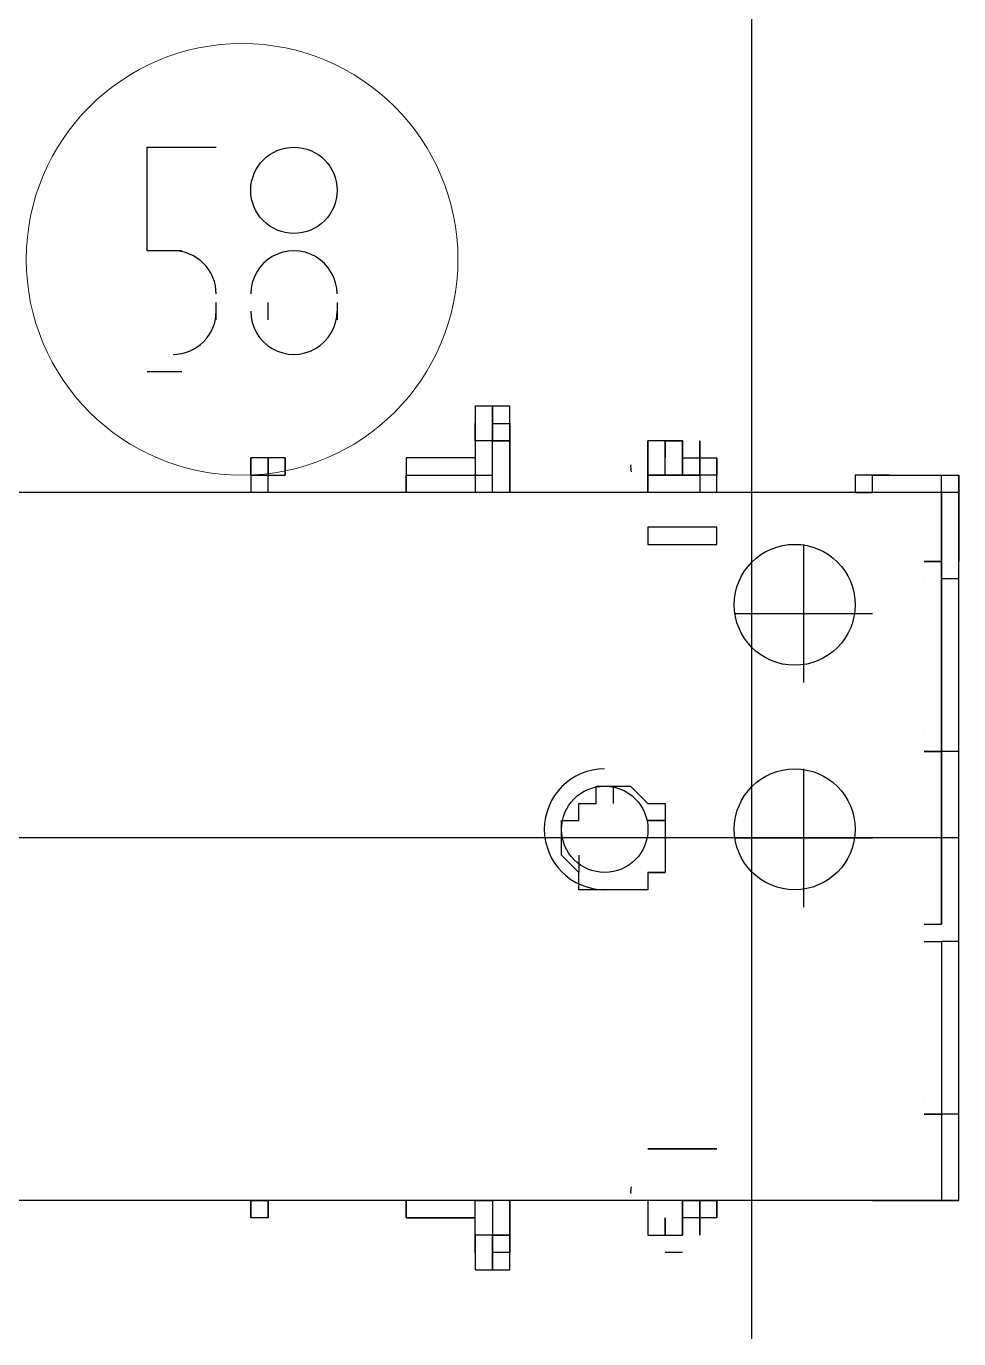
# Model space of a CAD drawing. Header units: metres. Extents: x -941 to 1333, y -28 to 1490.
# Drawn here: x 833.625 to 834.75, y 361.397 to 362.98 of the extents above; entities that cross this region are included whole.
import ezdxf

# ---------------------------------------------------------------- set-up
doc = ezdxf.new("R2010")
doc.units = ezdxf.units.M

msp = doc.modelspace()

# ---------------------------------------------------------------- linework, layer by layer
at = {"lineweight": 25}
for points in [[(834.49998, 363.27138), (834.49998, 361.39682)], [(834.18755, 362.50073), (834.20838, 362.50073), (834.20838, 362.4799), (834.20838, 362.50073), (834.20838, 362.52156), (834.18755, 362.52156), (834.18755, 362.50073), (834.18755, 362.4799), (834.18755, 362.50073), (834.18755, 362.52156), (834.16672, 362.52156), (834.16672, 362.50073), (834.16672, 362.4799), (834.16672, 362.50073)], [(834.16672, 362.52156), (834.16672, 362.52156)], [(834.20838, 362.52156), (834.20838, 362.52156)], [(834.16672, 362.50073), (834.16672, 362.50073)], [(834.16672, 362.50073), (834.16672, 362.50073)], [(834.16672, 362.50073), (834.16672, 362.50073)], [(834.18755, 362.50073), (834.18755, 362.50073)], [(834.18755, 362.50073), (834.18755, 362.50073)], [(834.20838, 362.50073), (834.20838, 362.50073)], [(834.20838, 362.50073), (834.20838, 362.50073)], [(834.16672, 362.4799), (834.16672, 362.4799)], [(834.18755, 362.41741), (834.18755, 362.4799), (834.20838, 362.4799), (834.18755, 362.4799), (834.16672, 362.4799), (834.16672, 362.41741)], [(834.16672, 362.4799), (834.16672, 362.4799)], [(834.16672, 362.4799), (834.16672, 362.4799)], [(834.18755, 362.4799), (834.18755, 362.4799)], [(834.18755, 362.4799), (834.18755, 362.4799)], [(834.20838, 362.4799), (834.20838, 362.4799)], [(834.20838, 362.41741), (834.20838, 362.4799), (834.20838, 362.41741)], [(834.20838, 362.4799), (834.20838, 362.4799)], [(834.37501, 362.41741), (834.37501, 362.43824), (834.43749, 362.43824), (834.41666, 362.43824), (834.41666, 362.45907), (834.41666, 362.43824), (834.41666, 362.45907), (834.41666, 362.4799), (834.41666, 362.45907), (834.43749, 362.45907), (834.43749, 362.43824), (834.43749, 362.45907), (834.43749, 362.43824), (834.43749, 362.41741)], [(834.37501, 362.4799), (834.37501, 362.4799)], [(834.39583, 362.43824), (834.39583, 362.4799), (834.39583, 362.45907), (834.39583, 362.4799), (834.41666, 362.4799), (834.37501, 362.4799), (834.37501, 362.43824), (834.37501, 362.4799)], [(834.37501, 362.4799), (834.37501, 362.4799)], [(834.37501, 362.4799), (834.37501, 362.4799)], [(834.39583, 362.4799), (834.39583, 362.4799)], [(834.39583, 362.4799), (834.39583, 362.4799)], [(834.41666, 362.4799), (834.41666, 362.4799)], [(834.41666, 362.4799), (834.41666, 362.4799)], [(834.41666, 362.4799), (834.41666, 362.4799)], [(833.89595, 362.45907), (833.89595, 362.43824), (833.93761, 362.43824), (833.93761, 362.45907), (833.93761, 362.43824), (833.93761, 362.45907), (833.89595, 362.45907), (833.89595, 362.43824), (833.89595, 362.41741)], [(833.89595, 362.45907), (833.89595, 362.43824), (833.89595, 362.45907)], [(833.89595, 362.45907), (833.89595, 362.45907)], [(833.91678, 362.41741), (833.91678, 362.43824), (833.91678, 362.45907), (833.91678, 362.43824), (833.91678, 362.45907), (833.91678, 362.43824), (833.91678, 362.45907)], [(833.93761, 362.45907), (833.93761, 362.45907)], [(833.93761, 362.45907), (833.93761, 362.45907)], [(834.16672, 362.45907), (834.10424, 362.45907), (834.08341, 362.45907), (834.08341, 362.43824), (834.10424, 362.43824), (834.16672, 362.43824), (834.18755, 362.43824)], [(834.08341, 362.45907), (834.08341, 362.45907)], [(834.10424, 362.45907), (834.10424, 362.45907)], [(834.14589, 362.45907), (834.14589, 362.45907)], [(834.16672, 362.45907), (834.16672, 362.45907)], [(834.39583, 362.45907), (834.39583, 362.45907)], [(834.39583, 362.45907), (834.39583, 362.45907)], [(834.39583, 362.45907), (834.39583, 362.45907)], [(834.41666, 362.45907), (834.41666, 362.45907)], [(834.41666, 362.45907), (834.41666, 362.45907)], [(834.41666, 362.45907), (834.41666, 362.45907)], [(834.45832, 362.41741), (834.45832, 362.43824), (834.45832, 362.45907), (834.45832, 362.43824), (834.43749, 362.43824), (834.43749, 362.45907), (834.45832, 362.45907), (834.45832, 362.43824)], [(834.43749, 362.45907), (834.43749, 362.45907)], [(834.45832, 362.45907), (834.45832, 362.43824), (834.45832, 362.45907)], [(834.45832, 362.45907), (834.45832, 362.45907)], [(834.45832, 362.45907), (834.45832, 362.45907)], [(834.6666, 362.43824), (834.62495, 362.43824), (834.62495, 362.41741), (834.64577, 362.41741), (834.64577, 362.43824), (834.74992, 362.43824), (834.74992, 362.41741), (834.74992, 362.43824), (834.74992, 362.41741), (832.72956, 362.41741)], [(833.89595, 362.43824), (833.89595, 362.43824)], [(833.89595, 362.43824), (833.89595, 362.43824)], [(833.93761, 362.43824), (833.93761, 362.43824)], [(834.08341, 362.41741), (834.08341, 362.43824), (834.08341, 362.41741)], [(834.08341, 362.43824), (834.08341, 362.43824)], [(834.08341, 362.43824), (834.08341, 362.43824)], [(834.16672, 362.43824), (834.16672, 362.43824)], [(834.20838, 362.43824), (834.20838, 362.43824)], [(834.37501, 362.41741), (834.37501, 362.43824), (834.37501, 362.41741)], [(834.37501, 362.43824), (834.37501, 362.43824)], [(834.41666, 362.43824), (834.37501, 362.43824)], [(834.41666, 362.43824), (834.41666, 362.43824)], [(834.43749, 362.43824), (834.43749, 362.43824)], [(834.45832, 362.43824), (834.45832, 362.43824)], [(834.45832, 362.43824), (834.45832, 362.43824)], [(834.64577, 362.43824), (834.64577, 362.43824)], [(834.6666, 362.43824), (834.6666, 362.43824)], [(834.70826, 361.8967), (834.72909, 361.8967), (834.72909, 362.10499), (834.72909, 362.3341), (834.72909, 362.41741), (834.72909, 362.43824)], [(834.74992, 362.43824), (834.74992, 362.43824)], [(834.74992, 362.43824), (834.74992, 362.43824)], [(833.66684, 362.41741), (833.66684, 362.41741)], [(833.72932, 362.41741), (833.66684, 362.41741)], [(833.72932, 362.41741), (833.72932, 362.41741)], [(834.27086, 362.41741), (834.27086, 362.41741)], [(834.31252, 362.41741), (834.27086, 362.41741)], [(834.31252, 362.41741), (834.31252, 362.41741)], [(834.37501, 362.41741), (834.37501, 362.41741)], [(834.6666, 362.41741), (834.6666, 362.41741)], [(834.70826, 361.87588), (834.72909, 361.87588), (834.72909, 361.66759), (834.72909, 361.56345), (834.74992, 361.56345), (834.74992, 362.41741), (834.72909, 362.41741), (834.72909, 362.3341), (834.72909, 362.10499), (834.72909, 361.8967)], [(834.74992, 362.41741), (834.74992, 362.41741)], [(834.74992, 362.41741), (834.74992, 362.41741)], [(834.74992, 362.41741), (834.74992, 362.41741)], [(834.74992, 362.41741), (834.74992, 362.41741)], [(834.74992, 362.41741), (834.74992, 362.3341)], [(834.74992, 362.41741), (834.74992, 362.41741)], [(834.37501, 362.37576), (834.37501, 362.37576)], [(834.43749, 362.37576), (834.37501, 362.37576), (834.37501, 362.35493), (834.43749, 362.35493)], [(834.43749, 362.37576), (834.43749, 362.37576)], [(834.43749, 362.37576), (834.43749, 362.37576)], [(834.43749, 362.35493), (834.43749, 362.35493)], [(834.43749, 362.35493), (834.43749, 362.35493)], [(834.56246, 362.35493), (834.56246, 362.1883)], [(834.72909, 362.35493), (834.72909, 362.35493)], [(834.72909, 362.35493), (834.72909, 362.35493)], [(834.72909, 362.35493), (834.72909, 362.35493)], [(834.72909, 362.35493), (834.72909, 362.35493)], [(834.72909, 362.35493), (834.72909, 362.35493)], [(834.70826, 362.3341), (834.70826, 362.3341)], [(834.70826, 362.3341), (834.70826, 362.3341)], [(834.70826, 362.3341), (834.70826, 362.3341)], [(834.70826, 362.3341), (834.70826, 362.3341)], [(834.72909, 362.3341), (834.72909, 362.3341)], [(834.72909, 362.3341), (834.72909, 362.3341)], [(834.72909, 362.3341), (834.72909, 362.3341)], [(834.72909, 362.3341), (834.72909, 362.3341)], [(834.72909, 362.3341), (834.72909, 362.3341)], [(834.72909, 362.3341), (834.72909, 362.3341)], [(834.72909, 362.3341), (834.72909, 362.3341)], [(834.72909, 362.3341), (834.72909, 362.3341)], [(834.72909, 362.3341), (834.72909, 362.3341)], [(834.72909, 362.3341), (834.72909, 362.3341)], [(834.72909, 362.3341), (834.72909, 362.3341)], [(834.72909, 362.3341), (834.72909, 362.3341)], [(834.72909, 362.3341), (834.72909, 362.3341)], [(834.74992, 362.3341), (834.74992, 362.3341)], [(834.74992, 362.3341), (834.74992, 362.3341)], [(834.74992, 362.3341), (834.74992, 362.3341)], [(834.74992, 362.3341), (834.74992, 362.3341)], [(834.74992, 362.3341), (834.74992, 362.3341)], [(834.74992, 362.3341), (834.74992, 362.3341)], [(834.74992, 362.3341), (834.74992, 362.3341)], [(834.70826, 362.31327), (834.70826, 362.31327)], [(834.72909, 362.31327), (834.72909, 362.31327)], [(834.72909, 362.31327), (834.72909, 362.31327)], [(834.72909, 362.31327), (834.72909, 362.31327)], [(834.72909, 362.31327), (834.72909, 362.31327)], [(834.72909, 362.31327), (834.72909, 362.31327)], [(834.72909, 362.31327), (834.72909, 362.31327)], [(834.72909, 362.31327), (834.72909, 362.31327)], [(834.74992, 362.12582), (834.74992, 362.31327), (834.72909, 362.31327)], [(834.74992, 362.31327), (834.74992, 362.31327)], [(834.74992, 362.31327), (834.74992, 362.31327)], [(834.74992, 362.31327), (834.74992, 362.31327)], [(834.74992, 362.31327), (834.74992, 362.31327)], [(834.74992, 362.31327), (834.74992, 362.31327)], [(834.47915, 362.27162), (834.64577, 362.27162)], [(834.70826, 362.12582), (834.70826, 362.12582)], [(834.70826, 362.12582), (834.70826, 362.12582)], [(834.72909, 362.12582), (834.72909, 362.12582)], [(834.72909, 362.12582), (834.72909, 362.12582)], [(834.72909, 362.12582), (834.72909, 362.12582)], [(834.72909, 362.12582), (834.72909, 362.12582)], [(834.72909, 362.12582), (834.72909, 362.12582)], [(834.72909, 362.12582), (834.72909, 362.12582)], [(834.72909, 362.12582), (834.72909, 362.12582)], [(834.74992, 362.12582), (834.74992, 362.12582)], [(834.74992, 362.12582), (834.74992, 362.12582)], [(834.74992, 362.12582), (834.74992, 362.12582)], [(834.74992, 362.12582), (834.74992, 362.12582)], [(834.74992, 362.12582), (834.74992, 362.12582)], [(834.70826, 362.10499), (834.70826, 362.10499)], [(834.70826, 362.10499), (834.70826, 362.10499)], [(834.70826, 362.10499), (834.70826, 362.10499)], [(834.70826, 362.10499), (834.70826, 362.10499)], [(834.72909, 362.10499), (834.72909, 362.10499)], [(834.72909, 362.10499), (834.72909, 362.10499)], [(834.72909, 362.10499), (834.72909, 362.10499)], [(834.72909, 362.10499), (834.72909, 362.10499)], [(834.72909, 362.10499), (834.72909, 362.10499)], [(834.72909, 362.10499), (834.72909, 362.10499)], [(834.72909, 362.10499), (834.72909, 362.10499)], [(834.72909, 362.10499), (834.72909, 362.10499)], [(834.72909, 362.10499), (834.72909, 362.10499)], [(834.72909, 362.10499), (834.72909, 362.10499)], [(834.72909, 362.10499), (834.72909, 362.10499)], [(834.72909, 362.10499), (834.72909, 362.10499)], [(834.74992, 361.8967), (834.74992, 362.10499), (834.72909, 362.10499)], [(834.74992, 362.10499), (834.74992, 362.10499)], [(834.74992, 362.10499), (834.74992, 362.10499)], [(834.74992, 362.10499), (834.74992, 362.10499)], [(834.74992, 362.10499), (834.74992, 362.10499)], [(834.74992, 362.10499), (834.74992, 362.10499)], [(834.74992, 362.10499), (834.74992, 362.10499)], [(834.56246, 362.08416), (834.56246, 361.91753)], [(834.72909, 362.08416), (834.72909, 362.08416)], [(834.72909, 362.08416), (834.72909, 362.08416)], [(834.72909, 362.08416), (834.72909, 362.08416)], [(834.72909, 362.08416), (834.72909, 362.08416)], [(834.72909, 362.08416), (834.72909, 362.08416)], [(834.33335, 362.06333), (834.33335, 362.06333)], [(834.33335, 362.06333), (834.33335, 362.06333)], [(834.33335, 362.0425), (834.33335, 362.06333)], [(834.33335, 362.06333), (834.33335, 362.06333)], [(834.33335, 362.06333), (834.33335, 362.06333)], [(834.33335, 362.06333), (834.33335, 362.06333)], [(834.33335, 362.06333), (834.33335, 362.06333)], [(834.33335, 362.06333), (834.33335, 362.06333)], [(834.33335, 362.06333), (834.33335, 362.06333)], [(834.33335, 362.06333), (834.33335, 362.06333)], [(834.33335, 362.06333), (834.33335, 362.06333)], [(834.33335, 362.0425), (834.33335, 362.0425)], [(834.33335, 362.0425), (834.33335, 362.0425)], [(834.29169, 362.02168), (834.29169, 362.02168)], [(834.29169, 362.02168), (834.29169, 362.02168)], [(834.29169, 362.02168), (834.29169, 362.02168)], [(834.29169, 362.02168), (834.29169, 362.02168)], [(834.29169, 362.02168), (834.29169, 362.02168)], [(834.29169, 362.02168), (834.29169, 362.02168)], [(834.39583, 362.02168), (834.39583, 362.02168)], [(834.39583, 362.02168), (834.39583, 362.02168)], [(834.39583, 362.02168), (834.39583, 362.02168)], [(834.39583, 362.02168), (834.39583, 362.02168)], [(834.74992, 362.00085), (832.70873, 362.00085)], [(834.39583, 362.00085), (834.39583, 362.00085)], [(834.47915, 362.00085), (834.64577, 362.00085)], [(834.29169, 361.98002), (834.29169, 361.95919)], [(834.29169, 361.95919), (834.29169, 361.95919)], [(834.29169, 361.95919), (834.29169, 361.95919)], [(834.29169, 361.95919), (834.29169, 361.95919)], [(834.29169, 361.95919), (834.29169, 361.95919)], [(834.29169, 361.95919), (834.29169, 361.95919)], [(834.39583, 361.95919), (834.39583, 361.95919)], [(834.39583, 361.95919), (834.39583, 361.95919)], [(834.39583, 361.95919), (834.39583, 361.95919)], [(834.39583, 361.95919), (834.39583, 361.95919)], [(834.33335, 361.93836), (834.33335, 361.93836)], [(834.33335, 361.93836), (834.33335, 361.93836)], [(834.33335, 361.93836), (834.33335, 361.93836)], [(834.33335, 361.93836), (834.33335, 361.93836)], [(834.33335, 361.93836), (834.33335, 361.93836)], [(834.33335, 361.93836), (834.33335, 361.93836)], [(834.33335, 361.93836), (834.33335, 361.93836)], [(834.33335, 361.93836), (834.33335, 361.93836)], [(834.70826, 361.8967), (834.70826, 361.8967)], [(834.70826, 361.8967), (834.70826, 361.8967)], [(834.70826, 361.8967), (834.70826, 361.8967)], [(834.70826, 361.8967), (834.70826, 361.8967)], [(834.72909, 361.8967), (834.72909, 361.8967)], [(834.72909, 361.8967), (834.72909, 361.8967)], [(834.72909, 361.8967), (834.72909, 361.8967)], [(834.72909, 361.8967), (834.72909, 361.8967)], [(834.72909, 361.8967), (834.72909, 361.8967)], [(834.72909, 361.8967), (834.72909, 361.8967)], [(834.72909, 361.8967), (834.72909, 361.8967)], [(834.72909, 361.8967), (834.72909, 361.8967)], [(834.72909, 361.8967), (834.72909, 361.8967)], [(834.72909, 361.8967), (834.72909, 361.8967)], [(834.72909, 361.8967), (834.72909, 361.8967)], [(834.72909, 361.8967), (834.72909, 361.8967)], [(834.72909, 361.8967), (834.72909, 361.8967)], [(834.72909, 361.8967), (834.72909, 361.8967)], [(834.72909, 361.8967), (834.72909, 361.8967)], [(834.72909, 361.8967), (834.72909, 361.8967)], [(834.72909, 361.8967), (834.72909, 361.8967)], [(834.74992, 361.8967), (834.74992, 361.8967)], [(834.74992, 361.8967), (834.74992, 361.8967)], [(834.74992, 361.8967), (834.74992, 361.8967)], [(834.74992, 361.8967), (834.74992, 361.8967)], [(834.74992, 361.8967), (834.74992, 361.8967)], [(834.74992, 361.8967), (834.74992, 361.8967)], [(834.70826, 361.87588), (834.70826, 361.87588)], [(834.72909, 361.87588), (834.72909, 361.87588)], [(834.72909, 361.87588), (834.72909, 361.87588)], [(834.72909, 361.87588), (834.72909, 361.87588)], [(834.72909, 361.87588), (834.72909, 361.87588)], [(834.72909, 361.87588), (834.72909, 361.87588)], [(834.72909, 361.87588), (834.72909, 361.87588)], [(834.72909, 361.87588), (834.72909, 361.87588)], [(834.74992, 361.68842), (834.74992, 361.87588), (834.72909, 361.87588), (834.72909, 361.66759), (834.72909, 361.56345)], [(834.74992, 361.87588), (834.74992, 361.87588)], [(834.74992, 361.87588), (834.74992, 361.87588)], [(834.74992, 361.87588), (834.74992, 361.87588)], [(834.74992, 361.87588), (834.74992, 361.87588)], [(834.74992, 361.87588), (834.74992, 361.87588)], [(834.72909, 361.85505), (834.72909, 361.85505)], [(834.74992, 361.85505), (834.74992, 361.85505)], [(834.64577, 361.56345), (834.74992, 361.56345), (832.72956, 361.56345), (832.72956, 361.73008)], [(834.70826, 361.68842), (834.70826, 361.68842)], [(834.70826, 361.68842), (834.70826, 361.68842)], [(834.72909, 361.68842), (834.72909, 361.68842)], [(834.72909, 361.68842), (834.72909, 361.68842)], [(834.72909, 361.68842), (834.72909, 361.68842)], [(834.72909, 361.68842), (834.72909, 361.68842)], [(834.72909, 361.68842), (834.72909, 361.68842)], [(834.72909, 361.68842), (834.72909, 361.68842)], [(834.72909, 361.68842), (834.72909, 361.68842)], [(834.74992, 361.68842), (834.74992, 361.68842)], [(834.74992, 361.68842), (834.74992, 361.68842)], [(834.74992, 361.68842), (834.74992, 361.68842)], [(834.74992, 361.68842), (834.74992, 361.68842)], [(834.70826, 361.66759), (834.70826, 361.66759)], [(834.70826, 361.66759), (834.70826, 361.66759)], [(834.70826, 361.66759), (834.70826, 361.66759)], [(834.70826, 361.66759), (834.70826, 361.66759)], [(834.72909, 361.66759), (834.72909, 361.66759)], [(834.72909, 361.66759), (834.72909, 361.66759)], [(834.72909, 361.66759), (834.72909, 361.66759)], [(834.72909, 361.66759), (834.72909, 361.66759)], [(834.72909, 361.66759), (834.72909, 361.66759)], [(834.72909, 361.66759), (834.72909, 361.66759)], [(834.72909, 361.66759), (834.72909, 361.66759)], [(834.72909, 361.66759), (834.72909, 361.66759)], [(834.72909, 361.66759), (834.72909, 361.66759)], [(834.72909, 361.66759), (834.72909, 361.66759)], [(834.74992, 361.56345), (834.74992, 361.66759), (834.72909, 361.66759)], [(834.74992, 361.66759), (834.74992, 361.66759)], [(834.74992, 361.66759), (834.74992, 361.66759)], [(834.74992, 361.66759), (834.74992, 361.66759)], [(834.74992, 361.66759), (834.74992, 361.66759)], [(834.74992, 361.66759), (834.74992, 361.66759)], [(834.74992, 361.66759), (834.74992, 361.66759)], [(834.74992, 361.66759), (834.74992, 361.66759)], [(834.72909, 361.64676), (834.72909, 361.64676)], [(834.72909, 361.64676), (834.72909, 361.64676)], [(834.72909, 361.64676), (834.72909, 361.64676)], [(834.72909, 361.64676), (834.72909, 361.64676)], [(834.72909, 361.64676), (834.72909, 361.64676)], [(834.72909, 361.64676), (834.72909, 361.64676)], [(834.37501, 361.62594), (834.37501, 361.62594)], [(834.43749, 361.62594), (834.37501, 361.62594), (834.45832, 361.62594), (834.37501, 361.62594)], [(834.37501, 361.62594), (834.37501, 361.62594)], [(834.37501, 361.62594), (834.37501, 361.62594)], [(834.43749, 361.62594), (834.43749, 361.62594)], [(834.43749, 361.62594), (834.43749, 361.62594)], [(834.45832, 361.62594), (834.45832, 361.62594)], [(833.72932, 361.56345), (833.66684, 361.56345)], [(833.66684, 361.56345), (833.66684, 361.56345)], [(833.72932, 361.56345), (833.72932, 361.56345)], [(833.91678, 361.54262), (833.91678, 361.56345), (833.91678, 361.54262), (833.91678, 361.56345), (833.91678, 361.54262), (833.89595, 361.54262), (833.89595, 361.56345), (833.89595, 361.54262), (833.89595, 361.56345), (833.91678, 361.56345)], [(833.89595, 361.56345), (833.89595, 361.56345)], [(833.91678, 361.56345), (833.91678, 361.56345)], [(833.91678, 361.54262), (833.91678, 361.56345), (833.91678, 361.54262)], [(833.91678, 361.56345), (833.91678, 361.56345)], [(834.08341, 361.56345), (834.08341, 361.56345)], [(834.08341, 361.56345), (834.08341, 361.56345)], [(834.08341, 361.56345), (834.08341, 361.56345)], [(834.16672, 361.50097), (834.16672, 361.52179), (834.16672, 361.56345), (834.18755, 361.56345), (834.18755, 361.52179), (834.20838, 361.52179), (834.18755, 361.52179), (834.18755, 361.50097), (834.18755, 361.48014), (834.20838, 361.48014), (834.20838, 361.50097), (834.20838, 361.52179), (834.20838, 361.50097), (834.18755, 361.50097)], [(834.20838, 361.56345), (834.20838, 361.52179), (834.20838, 361.56345)], [(834.20838, 361.56345), (834.20838, 361.56345)], [(834.31252, 361.56345), (834.27086, 361.56345)], [(834.27086, 361.56345), (834.27086, 361.56345)], [(834.31252, 361.56345), (834.31252, 361.56345)], [(834.37501, 361.56345), (834.37501, 361.56345)], [(834.43749, 361.56345), (834.37501, 361.56345), (834.37501, 361.52179), (834.41666, 361.52179), (834.41666, 361.54262), (834.41666, 361.52179)], [(834.37501, 361.56345), (834.37501, 361.56345)], [(834.37501, 361.56345), (834.37501, 361.56345)], [(834.41666, 361.56345), (834.37501, 361.56345), (834.37501, 361.52179)], [(834.45832, 361.54262), (834.45832, 361.56345), (834.45832, 361.54262), (834.43749, 361.54262), (834.43749, 361.56345), (834.43749, 361.54262), (834.43749, 361.56345), (834.43749, 361.54262), (834.41666, 361.54262), (834.41666, 361.56345), (834.45832, 361.56345)], [(834.43749, 361.56345), (834.43749, 361.56345)], [(834.45832, 361.56345), (834.45832, 361.56345)], [(834.45832, 361.54262), (834.45832, 361.56345), (834.45832, 361.54262)], [(834.6666, 361.56345), (834.62495, 361.56345)], [(834.62495, 361.56345), (834.62495, 361.56345)], [(834.64577, 361.56345), (834.64577, 361.56345)], [(834.64577, 361.56345), (834.64577, 361.56345)], [(834.6666, 361.56345), (834.6666, 361.56345)], [(834.6666, 361.56345), (834.6666, 361.56345)], [(834.72909, 361.56345), (834.72909, 361.56345)], [(834.74992, 361.56345), (834.74992, 361.56345)], [(834.74992, 361.56345), (834.74992, 361.56345)], [(834.74992, 361.56345), (834.74992, 361.56345)], [(834.74992, 361.56345), (834.74992, 361.56345)], [(834.74992, 361.56345), (834.74992, 361.56345)], [(833.89595, 361.54262), (833.89595, 361.54262)], [(833.91678, 361.54262), (833.91678, 361.54262)], [(833.91678, 361.54262), (833.91678, 361.54262)], [(834.08341, 361.54262), (834.08341, 361.54262)], [(834.10424, 361.54262), (834.10424, 361.54262)], [(834.16672, 361.54262), (834.10424, 361.54262), (834.16672, 361.54262)], [(834.14589, 361.54262), (834.14589, 361.54262)], [(834.16672, 361.54262), (834.16672, 361.54262)], [(834.39583, 361.54262), (834.39583, 361.54262)], [(834.39583, 361.54262), (834.39583, 361.54262)], [(834.39583, 361.54262), (834.39583, 361.54262)], [(834.39583, 361.54262), (834.39583, 361.52179)], [(834.41666, 361.54262), (834.41666, 361.54262)], [(834.41666, 361.54262), (834.41666, 361.54262)], [(834.43749, 361.54262), (834.43749, 361.54262)], [(834.45832, 361.54262), (834.45832, 361.54262)], [(834.16672, 361.52179), (834.16672, 361.52179)], [(834.16672, 361.52179), (834.16672, 361.52179)], [(834.16672, 361.52179), (834.16672, 361.52179)], [(834.16672, 361.52179), (834.16672, 361.52179)], [(834.18755, 361.52179), (834.18755, 361.52179)], [(834.18755, 361.52179), (834.18755, 361.52179)], [(834.20838, 361.52179), (834.20838, 361.52179)], [(834.37501, 361.52179), (834.37501, 361.52179)], [(834.37501, 361.52179), (834.37501, 361.52179)], [(834.37501, 361.52179), (834.37501, 361.52179)], [(834.39583, 361.52179), (834.39583, 361.52179)], [(834.39583, 361.52179), (834.39583, 361.52179)], [(834.39583, 361.52179), (834.39583, 361.52179)], [(834.39583, 361.52179), (834.39583, 361.52179)], [(834.41666, 361.52179), (834.41666, 361.52179)], [(834.41666, 361.52179), (834.41666, 361.52179)], [(834.41666, 361.52179), (834.41666, 361.52179)], [(834.41666, 361.52179), (834.41666, 361.52179)], [(834.41666, 361.50097), (834.39583, 361.50097)], [(834.16672, 361.48014), (834.16672, 361.48014)], [(834.16672, 361.48014), (834.16672, 361.48014)], [(834.16672, 361.48014), (834.16672, 361.48014)], [(834.20838, 361.48014), (834.20838, 361.48014)], [(834.20838, 361.48014), (834.20838, 361.48014)], [(834.20838, 361.48014), (834.20838, 361.48014)], [(834.20838, 361.48014), (834.20838, 361.48014)]]:
    msp.add_lwpolyline(points, dxfattribs=at)
at = {"lineweight": 30}
for points in [[(833.81264, 362.70901), (833.77098, 362.70901), (833.77098, 362.83398), (833.8543, 362.83398)], [(833.8543, 362.6257), (833.8543, 362.64653)], [(833.91678, 362.6257), (833.91678, 362.64653)], [(834.00009, 362.64653), (834.00009, 362.6257)], [(833.77098, 362.56321), (833.81264, 362.56321)]]:
    msp.add_lwpolyline(points, dxfattribs=at)
at = {"lineweight": 25}
for points in [[(834.43749, 362.4799), (834.43749, 362.45907)], [(834.45832, 362.37576), (834.37501, 362.37576), (834.37501, 362.35493), (834.45832, 362.35493)], [(834.72909, 362.3341), (834.70826, 362.3341)], [(834.72909, 362.10499), (834.70826, 362.10499)], [(834.39583, 362.00085), (834.39583, 361.98002), (834.39583, 361.95919), (834.37501, 361.95919), (834.37501, 361.93836), (834.35418, 361.93836), (834.33335, 361.93836), (834.31252, 361.93836), (834.29169, 361.93836), (834.29169, 361.95919), (834.27086, 361.98002), (834.27086, 362.00085), (834.27086, 362.02168), (834.29169, 362.02168), (834.29169, 362.0425), (834.31252, 362.0425), (834.31252, 362.06333), (834.33335, 362.06333), (834.35418, 362.06333), (834.37501, 362.0425), (834.39583, 362.0425), (834.39583, 362.02168)], [(834.37501, 362.02168), (834.39583, 362.02168)], [(834.39583, 361.95919), (834.37501, 361.95919)], [(834.72909, 361.66759), (834.70826, 361.66759)], [(833.89595, 361.54262), (833.89595, 361.56345)], [(834.08341, 361.56345), (834.08341, 361.54262), (834.10424, 361.54262), (834.08341, 361.54262)], [(834.41666, 361.54262), (834.41666, 361.56345)], [(834.39583, 361.52179), (834.39583, 361.54262)], [(834.43749, 361.54262), (834.43749, 361.52179)], [(834.16672, 361.52179), (834.16672, 361.50097), (834.16672, 361.48014), (834.18755, 361.48014), (834.18755, 361.50097), (834.18755, 361.52179)]]:
    msp.add_lwpolyline(points, close=True, dxfattribs=at)
at = {"lineweight": 18}
msp.add_circle((833.88554, 362.6986), 0.26035, dxfattribs=at)
at = {"lineweight": 30}
msp.add_circle((833.94803, 362.78191), 0.05207, dxfattribs=at)
at = {"lineweight": 25}
for centre, radius in [((834.55205, 362.28203), 0.0729), ((834.55205, 362.01126), 0.0729), ((834.32293, 362.01126), 0.05207)]:
    msp.add_circle(centre, radius, dxfattribs=at)
at = {"lineweight": 30}
for centre, start, end in [((833.80223, 362.65694), 359.99741, 90.00259), ((833.94803, 362.65694), 359.99741, 180.00259), ((833.80223, 362.63611), 269.99741, 0.00259), ((833.94802, 362.63611), 179.99741, 0.00259)]:
    msp.add_arc(centre, 0.05207, start, end, dxfattribs=at)
at = {"lineweight": 25}
for centre, radius, start, end in [((834.38541, 362.44866), 0.03124, 176.25725, 191.34981), ((834.32293, 362.01126), 0.0729, 90.09872, 269.90128), ((834.38541, 361.57387), 0.03124, 168.65019, 183.74275)]:
    msp.add_arc(centre, radius, start, end, dxfattribs=at)

doc.saveas('drawing.dxf')
